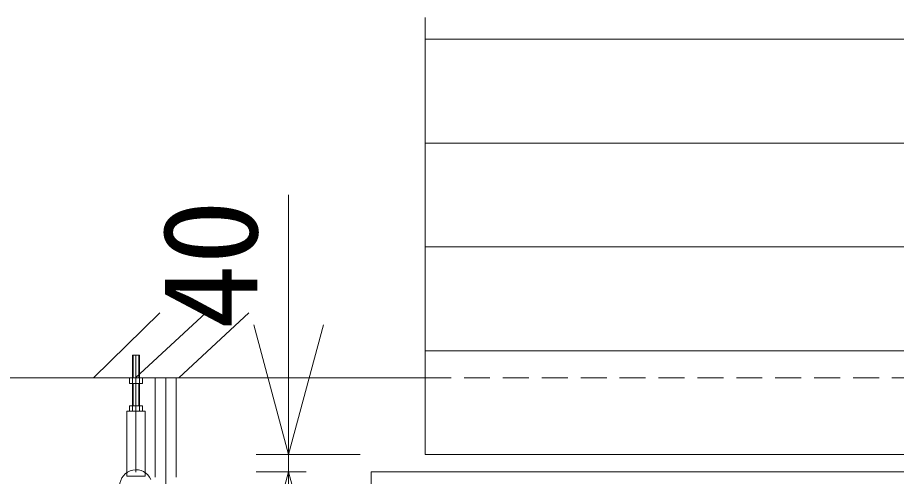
# Model space of a CAD drawing. Units: millimetres, scale not verified. Extents: x -12607 to 12128, y -18611 to 18612.
# Drawn here: x -7445 to -5412, y 14770 to 15831 of the extents above; entities that cross this region are included whole.
import ezdxf
from ezdxf.enums import TextEntityAlignment as Align

# ---------------------------------------------------------------- set-up
doc = ezdxf.new("R2010")
doc.units = ezdxf.units.MM
doc.header["$LTSCALE"] = 30
doc.linetypes.add('CHAIN2', pattern=[12, 9, -1, 1, -1])
doc.linetypes.add('DASHED2', pattern=[3, 2, -1])
for name, color, linetype, lineweight in [('0-2_05 寸法', 7, 'Continuous', 18), ('0-3_10 常用実線', 3, 'Continuous', 18), ('0-7_40 強調実線', 1, 'Continuous', 18), ('0-8_41 強調破線', 1, 'DASHED2', 18), ('0-9_32 補完一点鎖線', 6, 'CHAIN2', 18), ('0-A_30 補完実線', 6, 'Continuous', 18)]:
    doc.layers.add(name, color=color, linetype=linetype, lineweight=lineweight)
doc.styles.add('ＭＳ ゴシック', font='')
doc.styles.get('ＭＳ ゴシック').set_extended_font_data('MS Gothic')

msp = doc.modelspace()

# ---------------------------------------------------------------- linework, layer by layer
at = {"layer": '0-2_05 寸法'}
for p, q in [((-6817.76, 15120.72), (-6817.76, 15420.72)), ((-6817.76, 14820.72), (-6817.76, 15120.72)), ((-6651.98, 14820.72), (-6892.76, 14820.72)), ((-6817.76, 14820.72), (-6817.76, 14780.72)), ((-6776.98, 14780.72), (-6892.76, 14780.72)), ((-6817.76, 14780.72), (-6817.76, 14480.72))]:
    msp.add_line(p, q, dxfattribs=at)
for points in [[(-6737.38, 15120.72), (-6817.76, 14820.72), (-6898.15, 15120.72)], [(-6898.15, 14480.72), (-6817.76, 14780.72), (-6737.38, 14480.72)]]:
    msp.add_lwpolyline(points, dxfattribs=at)
at = {"layer": '0-3_10 常用実線'}
msp.add_line((-6626.98, 14780.72), (-376.98, 14780.72), dxfattribs=at)
msp.add_lwpolyline([(-6626.98, 14780.72), (-6626.98, 14730.72), (-376.98, 14730.72)], dxfattribs=at)
at = {"layer": '0-7_40 強調実線'}
for p, q in [((-7269.56, 14998.22), (-7115.9, 15148.43)), ((-7171.74, 14997.74), (-7009.37, 15148.43)), ((-7071.74, 14998.22), (-6909.89, 15148.43)), ((-7185.98, 14998.22), (-8559.98, 14998.22)), ((-7126.28, 14998.22), (-7155.98, 14998.22)), ((-7077.68, 14998.22), (-6501.98, 14998.22))]:
    msp.add_line(p, q, dxfattribs=at)
at = {"layer": '0-8_41 強調破線'}
msp.add_line((-6501.98, 14998.22), (-501.98, 14998.22), dxfattribs=at)
at = {"layer": '0-9_32 補完一点鎖線'}
for p, q in [((-7170.98, 15050.37), (-7170.98, 14770.98)), ((-7101.98, 14998.22), (-7101.98, 13179.22))]:
    msp.add_line(p, q, dxfattribs=at)
at = {"layer": '0-A_30 補完実線'}
for p, q in [((-6501.98, 15830.72), (-6501.98, 14820.72)), ((-6501.98, 15780.72), (-501.98, 15780.72)), ((-6501.98, 15540.72), (-501.98, 15540.72)), ((-6501.98, 15300.72), (-501.98, 15300.72)), ((-7177.73, 15050.37), (-7177.73, 14998.22)), ((-7164.23, 14998.22), (-7164.23, 15050.37)), ((-6501.98, 15060.72), (-501.98, 15060.72)), ((-7178.98, 14998.22), (-7178.98, 14920.98)), ((-7177.73, 14984.98), (-7177.73, 14933.12)), ((-7164.23, 14933.12), (-7164.23, 14984.98)), ((-7126.28, 14998.22), (-7126.28, 14768.22)), ((-7126.28, 14998.22), (-7077.68, 14998.22)), ((-7077.68, 14998.22), (-7077.68, 14768.22)), ((-7192.33, 14920.98), (-7192.33, 14770.98)), ((-7149.63, 14920.98), (-7192.33, 14920.98)), ((-7149.63, 14770.98), (-7149.63, 14920.98)), ((-6501.98, 14820.72), (-501.98, 14820.72)), ((-7149.63, 14770.98), (-7192.33, 14770.98))]:
    msp.add_line(p, q, dxfattribs=at)
for points in [[(-7162.98, 14920.98), (-7162.98, 14998.22), (-7162.98, 15050.37), (-7178.98, 15050.37), (-7178.98, 14998.22)], [(-7155.98, 14920.98), (-7155.98, 14933.12), (-7185.98, 14933.12), (-7185.98, 14920.98)]]:
    msp.add_lwpolyline(points, dxfattribs=at)
msp.add_lwpolyline([(-7185.98, 14984.98), (-7155.98, 14984.98), (-7155.98, 14998.22), (-7185.98, 14998.22)], close=True, dxfattribs=at)
msp.add_arc((-7170.98, 14748.22), 37.5, 22.83408, 337.16592, dxfattribs=at)

# ---------------------------------------------------------------- texts
at = {"layer": '0-2_05 寸法', "style": 'ＭＳ ゴシック'}
msp.add_text('40', height=219.9, rotation=90, dxfattribs=at).set_placement((-6824.22, 15110.15), align=Align.BOTTOM_LEFT)

doc.saveas('drawing.dxf')
